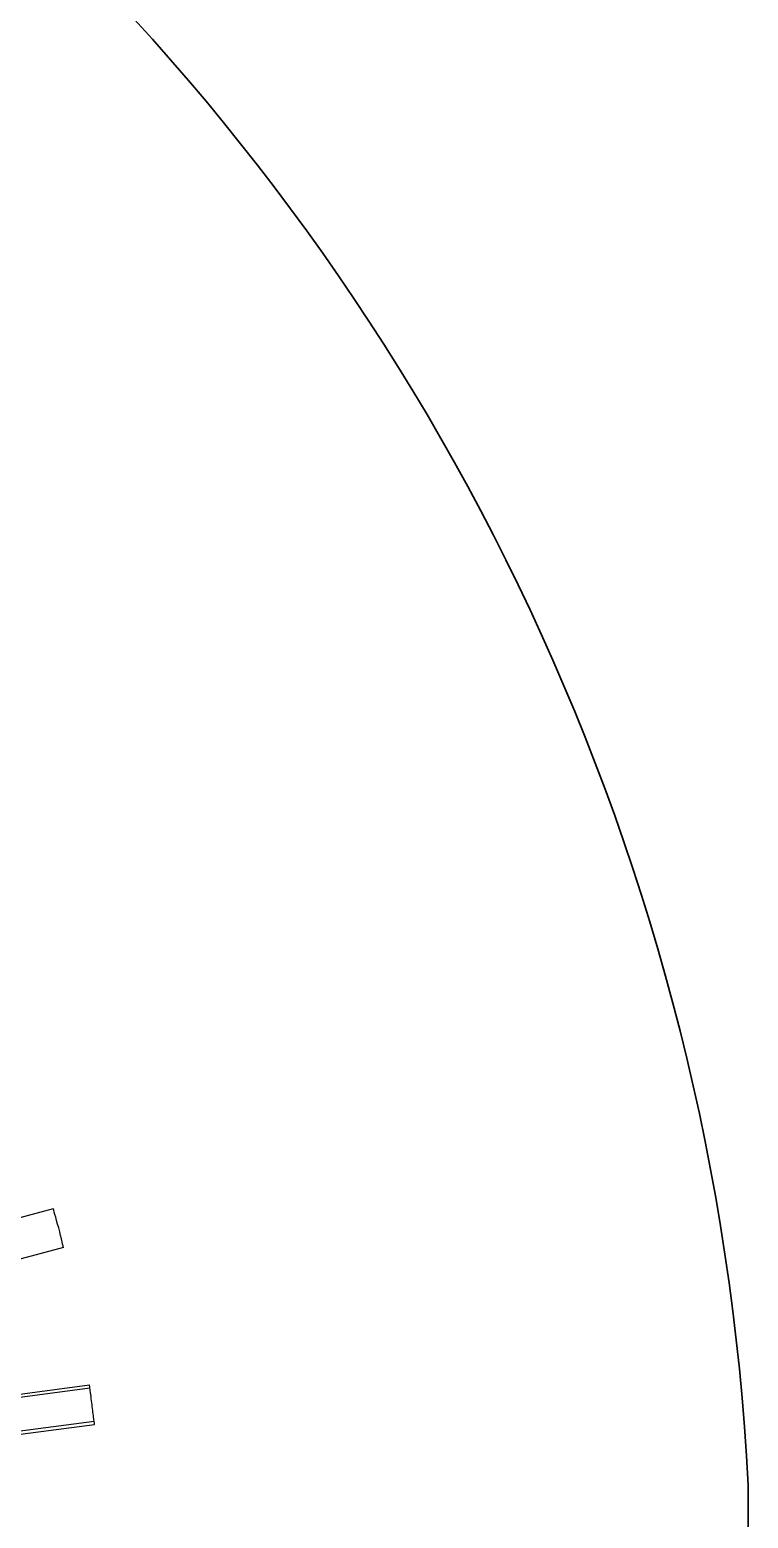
# Model space of a CAD drawing. Header units: inches. Extents: x 3324238 to 135265466, y -1036581 to 20094598.
# Drawn here: x 3354741.08 to 3354744.75, y -519086.16 to -519078.56 of the extents above; entities that cross this region are included whole.
import ezdxf

# ---------------------------------------------------------------- set-up
doc = ezdxf.new("R2010")
doc.units = ezdxf.units.IN
doc.header["$MEASUREMENT"] = 0
doc.layers.add('FURNITURE', color=32, linetype='Continuous', lineweight=13)

msp = doc.modelspace()

# ---------------------------------------------------------------- linework, layer by layer
for p, q in [((3354741.2009, -519084.583, 0.0027), (3354739.4017, -519085.0654, 0.0027)), ((3354741.2014, -519084.5848, 0.0027), (3354741.2009, -519084.583, 0.0027)), ((3354741.203, -519084.5904, 0.0027), (3354741.2014, -519084.5848, 0.0027)), ((3354741.2056, -519084.5995, 0.0027), (3354741.203, -519084.5904, 0.0027)), ((3354741.2091, -519084.6117, 0.0027), (3354741.2056, -519084.5995, 0.0027)), ((3354741.2133, -519084.6266, 0.0027), (3354741.2091, -519084.6117, 0.0027)), ((3354741.2181, -519084.6435, 0.0027), (3354741.2133, -519084.6266, 0.0027)), ((3354741.2233, -519084.6619, 0.0027), (3354741.2181, -519084.6435, 0.0027)), ((3354741.2288, -519084.6811, 0.0027), (3354741.2233, -519084.6619, 0.0027)), ((3354741.2342, -519084.7002, 0.0027), (3354741.2288, -519084.6811, 0.0027)), ((3354741.2385, -519084.7188, 0.0027), (3354741.2342, -519084.7002, 0.0027)), ((3354741.2527, -519084.7802, 0.0027), (3354739.4619, -519085.2583, 0.0027)), ((3354741.2425, -519084.736, 0.0027), (3354741.2385, -519084.7188, 0.0027)), ((3354741.246, -519084.7511, 0.0027), (3354741.2425, -519084.736, 0.0027)), ((3354741.2488, -519084.7635, 0.0027), (3354741.246, -519084.7511, 0.0027)), ((3354741.2509, -519084.7726, 0.0027), (3354741.2488, -519084.7635, 0.0027)), ((3354741.2523, -519084.7783, 0.0027), (3354741.2509, -519084.7726, 0.0027)), ((3354741.2527, -519084.7802, 0.0027), (3354741.2523, -519084.7783, 0.0027)), ((3354741.3883, -519085.5004, 0.0027), (3354739.5229, -519085.7463, 0.0027)), ((3354739.5507, -519085.7288, 0.0027), (3354741.3861, -519085.4834, 0.0027)), ((3354741.3864, -519085.4853, 0.0027), (3354741.3861, -519085.4834, 0.0027)), ((3354741.3867, -519085.4881, 0.0027), (3354741.3864, -519085.4853, 0.0027)), ((3354741.3871, -519085.4911, 0.0027), (3354741.3867, -519085.4881, 0.0027)), ((3354741.3877, -519085.4955, 0.0027), (3354741.3871, -519085.4911, 0.0027)), ((3354741.3883, -519085.5004, 0.0027), (3354741.3877, -519085.4955, 0.0027)), ((3354741.3891, -519085.5064, 0.0027), (3354741.3883, -519085.5004, 0.0027)), ((3354741.3899, -519085.513, 0.0027), (3354741.3891, -519085.5064, 0.0027)), ((3354741.3908, -519085.5203, 0.0027), (3354741.3899, -519085.513, 0.0027)), ((3354741.3918, -519085.5283, 0.0027), (3354741.3908, -519085.5203, 0.0027)), ((3354741.3918, -519085.5283, 0.0027), (3354741.3929, -519085.5367, 0.0027)), ((3354741.3941, -519085.5458, 0.0027), (3354741.3929, -519085.5367, 0.0027)), ((3354741.3952, -519085.5549, 0.0027), (3354741.3941, -519085.5458, 0.0027)), ((3354741.3965, -519085.5648, 0.0027), (3354741.3952, -519085.5549, 0.0027)), ((3354741.3977, -519085.5742, 0.0027), (3354741.3965, -519085.5648, 0.0027)), ((3354741.399, -519085.5845, 0.0027), (3354741.3977, -519085.5742, 0.0027)), ((3354741.4002, -519085.594, 0.0027), (3354741.399, -519085.5845, 0.0027)), ((3354741.4015, -519085.6043, 0.0027), (3354741.4002, -519085.594, 0.0027)), ((3354741.4027, -519085.6133, 0.0027), (3354741.4015, -519085.6043, 0.0027)), ((3354741.4039, -519085.6232, 0.0027), (3354741.4027, -519085.6133, 0.0027)), ((3354739.5606, -519085.9123, 0.0027), (3354741.4097, -519085.6686, 0.0027)), ((3354739.57, -519085.9264, 0.0027), (3354741.4119, -519085.6857, 0.0027)), ((3354741.405, -519085.6316, 0.0027), (3354741.4039, -519085.6232, 0.0027)), ((3354741.4062, -519085.6407, 0.0027), (3354741.405, -519085.6316, 0.0027)), ((3354741.4071, -519085.6481, 0.0027), (3354741.4062, -519085.6407, 0.0027)), ((3354741.4081, -519085.656, 0.0027), (3354741.4071, -519085.6481, 0.0027)), ((3354741.4089, -519085.6621, 0.0027), (3354741.4081, -519085.656, 0.0027)), ((3354741.4097, -519085.6686, 0.0027), (3354741.4089, -519085.6621, 0.0027)), ((3354741.4103, -519085.6731, 0.0027), (3354741.4097, -519085.6686, 0.0027)), ((3354741.4109, -519085.678, 0.0027), (3354741.4103, -519085.6731, 0.0027)), ((3354741.4112, -519085.6807, 0.0027), (3354741.4109, -519085.678, 0.0027)), ((3354741.4116, -519085.6837, 0.0027), (3354741.4112, -519085.6807, 0.0027)), ((3354741.4119, -519085.6857, 0.0027), (3354741.4116, -519085.6837, 0.0027))]:
    msp.add_line(p, q)
at = {"layer": 'FURNITURE', "lineweight": 30}
msp.add_line((3354744.7531, -519136.6689, 0.0027), (3354744.7531, -519085.9956, 0.0027), dxfattribs=at)
msp.add_arc((3354732.7531, -519086.6174, 0.0027), 12.0161, 2.96628, 177.03372, dxfattribs=at)

doc.saveas('drawing.dxf')
